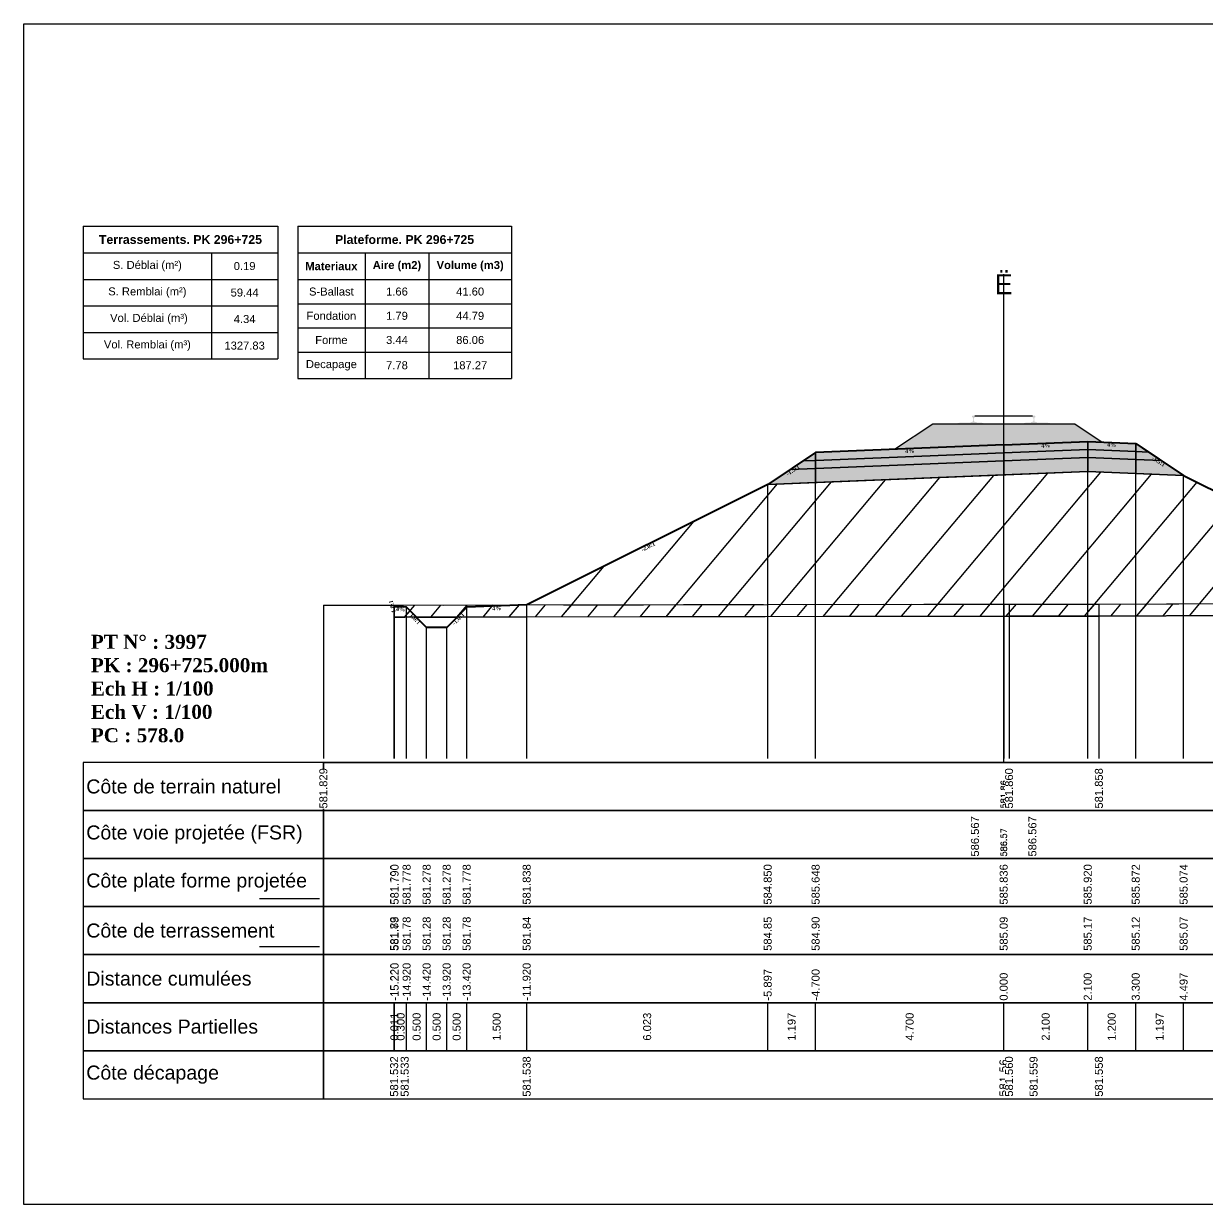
# Model space of a CAD drawing. Header units: millimetres. Extents: x 2762 to 3076, y 916 to 3305.
# Drawn here: x 2950.21 to 2979.79, y 3219.65 to 3249.15 of the extents above; entities that cross this region are included whole.
import ezdxf

# ---------------------------------------------------------------- set-up
doc = ezdxf.new("R2010")
doc.units = ezdxf.units.MM
doc.header["$LTSCALE"] = 2
doc.linetypes.add('CACHE', pattern=[9.525, 6.35, -3.175])
doc.linetypes.add('DASHED', pattern=[0.75, 0.5, -0.25])
for name, color, linetype in [('C-ANNO-TABL', 1, 'Continuous'), ('C-ANNO-TABL-TEXT', 150, 'Continuous'), ('C-ANNO-TABL-TITL', 150, 'Continuous'), ('C-ANNO-TABL-TTBL', 5, 'Continuous'), ('C-ROAD-CORR', 5, 'Continuous'), ('C-ROAD-SCTN', 7, 'Continuous')]:
    doc.layers.add(name, color=color, linetype=linetype)
doc.styles.add('ARIAL', font='arial.ttf')
doc.styles.add('C3D_Etiquette', font='romans.shx')
doc.styles.add('C3D_Profil_Travers', font='romans.shx')
doc.styles.get("Standard").update_dxf_attribs({"font": 'arial.ttf'})

msp = doc.modelspace()

# ---------------------------------------------------------------- hatches: boundary and pattern name
at = {"linetype": 'Continuous', "lineweight": -3}
h = msp.add_hatch(dxfattribs=at)
h.set_pattern_fill('GRAVEL', color=252, scale=0.009, style=0)
h.set_pattern_definition([(228.0128, (2972.136781, 3238.738762), (-1.8288, -2.0574), [0.030755, -3.0447435]), (184.96974, (2972.116207, 3238.715902), (2.743199999, 0.228600013), [0.0527764, -5.2248644]), (132.51045, (2972.063629, 3238.71133), (2.286, -2.5146), [0.0372133, -3.684125]), (267.2737, (2971.974475, 3238.65418), (0.2286, 4.572), [0.0480604, -4.7579794]), (292.83365, (2971.972189, 3238.606174), (-1.143, 2.7432), [0.047127, -4.6655827]), (357.2737, (2971.990477, 3238.56274), (-4.572, 0.2286), [0.0480604, -4.7579794]), (37.69424, (2972.038483, 3238.560454), (-2.9718, -2.286), [0.0635574, -6.2921804]), (72.25533, (2972.088775, 3238.599316), (1.6002, 5.0292), [0.0600048, -5.940473]), (121.42957, (2972.107063, 3238.656466), (-1.8288, 2.9718), [0.048223, -4.774099]), (175.23636, (2972.081917, 3238.697614), (2.5146, -0.2286), [0.055054, -2.697654]), (222.39744, (2972.027053, 3238.702186), (-2.7432, -2.5146), [0.071197, -7.0485095]), (138.81407, (2972.20079, 3238.651894), (-1.6002, 1.3716), [0.0243004, -2.405751]), (171.46923, (2972.182501, 3238.667896), (2.9718, -0.4572), [0.0462314, -4.5769175]), (225, (2972.13678, 3238.67475), (-3e-17, -0.2286), [0.032329, -0.29096]), (203.1986, (2972.12078, 3238.702186), (1.143, 0.4572), [0.01741, -1.723556]), (291.8014, (2972.104777, 3238.69533), (-0.2286, 0.6858), [0.024621, -1.206428]), (30.9638, (2972.11392, 3238.672468), (0.6858, 0.4572), [0.039989, -1.292967]), (161.565, (2972.14821, 3238.69304), (0.4572, -0.2286), [0.028916, -0.693981]), (16.38954, (2971.972189, 3238.695328), (2.286, 0.6858), [0.040508, -4.0102944]), (70.34618, (2972.011051, 3238.706758), (-0.9144, -2.5146), [0.033984, -3.3643994]), (293.1986, (2972.14821, 3238.738762), (-0.4572, 1.143), [0.034819, -1.7061465]), (343.61046, (2972.161927, 3238.706758), (-2.286, 0.6858), [0.040508, -4.0102944]), (339.44395, (2971.97219, 3238.553596), (-1.143, 0.4572), [0.039063, -1.914096]), (294.77514, (2972.008765, 3238.53988), (-1.143, 2.5146), [0.0327305, -3.2403234]), (66.8014, (2972.150497, 3238.510162), (0.4572, 1.143), [0.034819, -1.7061465]), (17.35402, (2972.164213, 3238.542166), (-2.9718, -0.9144), [0.0383204, -3.793714]), (69.44395, (2972.038483, 3238.510162), (-0.4572, -1.143), [0.0195316, -1.933628]), (101.3099, (2972.13678, 3238.51016), (-0.2286, 0.9144), [0.011656, -1.1539795]), (165.9638, (2972.134495, 3238.52159), (0.6858, -0.2286), [0.047127, -0.895415]), (186.009, (2972.088775, 3238.533022), (2.286, 0.2286), [0.043674, -4.323723]), (303.69, (2972.11392, 3238.651894), (-0.2286, 0.4572), [0.032969, -0.79126]), (353.15723, (2972.132209, 3238.624462), (3.8862, -0.4572), [0.05756, -5.698441]), (60.9454, (2972.18936, 3238.617604), (-0.9144, -1.6002), [0.023536, -2.330045]), (90, (2972.2008, 3238.63818), (-0.2286, 0.2286), [0.013716, -0.214884]), (120.25644, (2972.084203, 3238.53988), (0.9144, -1.6002), [0.031758, -3.1440547]), (48.0128, (2972.068201, 3238.567312), (1.8288, 2.0574), [0.06151, -3.0139886]), (0, (2972.10935, 3238.61303), (0.2286, 0.2286), [0.059436, -0.169164]), (325.30485, (2972.168785, 3238.613032), (2.286, -1.6002), [0.036145, -3.5783385]), (254.0546, (2972.198503, 3238.592458), (-0.2286, -0.9144), [0.033285, -1.6309485]), (207.64598, (2972.189359, 3238.560454), (-4.3434, -2.286), [0.054193, -5.365122]), (175.42608, (2972.141353, 3238.535308), (-2.9718, 0.2286), [0.0573327, -5.675926])])
h.paths.add_polyline_path([(2971.972, 3238.51), (2972.93, 3239.148), (2976.48, 3239.148), (2977.169, 3238.689), (2976.805, 3238.703)])
msp.add_hatch(color=254, dxfattribs=at).paths.add_polyline_path([(2973.487, 3238.967), (2973.487, 3239.152), (2973.602, 3239.173), (2973.95, 3239.173), (2973.95, 3239.178), (2973.876, 3239.178), (2973.876, 3239.188), (2973.877, 3239.189), (2973.879, 3239.19), (2973.88, 3239.19), (2973.9, 3239.192), (2973.903, 3239.192), (2973.906, 3239.194), (2973.934, 3239.204), (2973.937, 3239.205), (2973.938, 3239.207), (2973.939, 3239.208), (2973.94, 3239.212), (2973.941, 3239.219), (2973.942, 3239.228), (2973.943, 3239.239), (2973.943, 3239.263), (2973.942, 3239.278), (2973.942, 3239.285), (2973.941, 3239.291), (2973.94, 3239.295), (2973.94, 3239.297), (2973.939, 3239.301), (2973.938, 3239.302), (2973.937, 3239.304), (2973.936, 3239.305), (2973.935, 3239.306), (2973.919, 3239.311), (2973.917, 3239.313), (2973.916, 3239.314), (2973.915, 3239.316), (2973.915, 3239.318), (2973.915, 3239.336), (2973.916, 3239.341), (2973.917, 3239.343), (2973.919, 3239.345), (2973.921, 3239.347), (2973.924, 3239.348), (2973.925, 3239.348), (2973.929, 3239.349), (2973.933, 3239.35), (2973.936, 3239.35), (2973.94, 3239.35), (2973.945, 3239.35), (2973.948, 3239.35), (2973.951, 3239.35), (2973.955, 3239.35), (2973.958, 3239.35), (2973.962, 3239.35), (2973.967, 3239.35), (2973.97, 3239.35), (2973.974, 3239.349), (2973.978, 3239.348), (2973.979, 3239.348), (2973.981, 3239.347), (2973.984, 3239.345), (2973.986, 3239.343), (2973.987, 3239.341), (2973.987, 3239.336), (2973.987, 3239.318), (2973.987, 3239.316), (2973.987, 3239.314), (2973.986, 3239.313), (2973.984, 3239.311), (2973.968, 3239.306), (2973.967, 3239.305), (2973.965, 3239.304), (2973.964, 3239.302), (2973.964, 3239.301), (2973.963, 3239.297), (2973.962, 3239.295), (2973.962, 3239.291), (2973.961, 3239.285), (2973.96, 3239.278), (2973.96, 3239.263), (2973.96, 3239.239), (2973.961, 3239.228), (2973.962, 3239.219), (2973.963, 3239.212), (2973.964, 3239.208), (2973.965, 3239.207), (2973.966, 3239.205), (2973.968, 3239.204), (2973.997, 3239.194), (2974, 3239.192), (2974.003, 3239.192), (2974.023, 3239.19), (2974.024, 3239.19), (2974.025, 3239.189), (2974.026, 3239.188), (2974.026, 3239.178), (2973.952, 3239.178), (2973.952, 3239.173), (2974.156, 3239.173), (2974.288, 3239.142), (2975.122, 3239.142), (2975.253, 3239.173), (2975.457, 3239.173), (2975.457, 3239.178), (2975.383, 3239.178), (2975.383, 3239.188), (2975.384, 3239.189), (2975.386, 3239.19), (2975.387, 3239.19), (2975.407, 3239.192), (2975.41, 3239.192), (2975.413, 3239.194), (2975.441, 3239.204), (2975.444, 3239.205), (2975.445, 3239.207), (2975.446, 3239.208), (2975.447, 3239.212), (2975.448, 3239.219), (2975.449, 3239.228), (2975.45, 3239.239), (2975.45, 3239.263), (2975.449, 3239.278), (2975.449, 3239.285), (2975.448, 3239.291), (2975.447, 3239.295), (2975.447, 3239.297), (2975.446, 3239.301), (2975.445, 3239.302), (2975.444, 3239.304), (2975.443, 3239.305), (2975.442, 3239.306), (2975.426, 3239.311), (2975.424, 3239.313), (2975.423, 3239.314), (2975.422, 3239.316), (2975.422, 3239.318), (2975.422, 3239.336), (2975.423, 3239.341), (2975.424, 3239.343), (2975.426, 3239.345), (2975.428, 3239.347), (2975.431, 3239.348), (2975.432, 3239.348), (2975.436, 3239.349), (2975.44, 3239.35), (2975.443, 3239.35), (2975.447, 3239.35), (2975.452, 3239.35), (2975.455, 3239.35), (2975.458, 3239.35), (2975.462, 3239.35), (2975.465, 3239.35), (2975.469, 3239.35), (2975.474, 3239.35), (2975.477, 3239.35), (2975.481, 3239.349), (2975.485, 3239.348), (2975.486, 3239.348), (2975.488, 3239.347), (2975.491, 3239.345), (2975.493, 3239.343), (2975.494, 3239.341), (2975.494, 3239.336), (2975.494, 3239.318), (2975.494, 3239.316), (2975.494, 3239.314), (2975.493, 3239.313), (2975.491, 3239.311), (2975.475, 3239.306), (2975.474, 3239.305), (2975.472, 3239.304), (2975.471, 3239.302), (2975.471, 3239.301), (2975.47, 3239.297), (2975.469, 3239.295), (2975.469, 3239.291), (2975.468, 3239.285), (2975.467, 3239.278), (2975.467, 3239.263), (2975.467, 3239.239), (2975.468, 3239.228), (2975.469, 3239.219), (2975.47, 3239.212), (2975.471, 3239.208), (2975.472, 3239.207), (2975.473, 3239.205), (2975.475, 3239.204), (2975.504, 3239.194), (2975.507, 3239.192), (2975.51, 3239.192), (2975.53, 3239.19), (2975.531, 3239.19), (2975.532, 3239.189), (2975.533, 3239.188), (2975.533, 3239.178), (2975.459, 3239.178), (2975.459, 3239.173), (2975.807, 3239.173), (2975.922, 3239.152), (2975.922, 3238.967)])
h = msp.add_hatch(color=30, dxfattribs=at)
h.paths.add_polyline_path([(2978.005, 3238.255), (2978.005, 3238.455), (2978.324, 3238.443), (2978.643, 3238.23)])
h.paths.add_polyline_path([(2976.805, 3238.303), (2976.805, 3238.503), (2978.005, 3238.455), (2978.005, 3238.255)])
h.paths.add_polyline_path([(2974.705, 3238.219), (2974.705, 3238.419), (2976.805, 3238.503), (2976.805, 3238.303)])
h.paths.add_polyline_path([(2970.005, 3238.031), (2970.005, 3238.231), (2974.705, 3238.419), (2974.705, 3238.219)])
h.paths.add_polyline_path([(2969.366, 3238.006), (2969.685, 3238.219), (2970.005, 3238.231), (2970.005, 3238.031)])
h = msp.add_hatch(color=11, dxfattribs=at)
h.paths.add_polyline_path([(2978.005, 3238.455), (2978.005, 3238.655), (2978.324, 3238.443)])
h.paths.add_polyline_path([(2976.805, 3238.503), (2976.805, 3238.703), (2978.005, 3238.655), (2978.005, 3238.455)])
h.paths.add_polyline_path([(2974.705, 3238.419), (2974.705, 3238.619), (2976.805, 3238.703), (2976.805, 3238.503)])
h.paths.add_polyline_path([(2970.005, 3238.231), (2970.005, 3238.431), (2974.705, 3238.619), (2974.705, 3238.419)])
h.paths.add_polyline_path([(2969.685, 3238.219), (2970.005, 3238.431), (2970.005, 3238.231)])
h = msp.add_hatch(color=83, dxfattribs=at)
h.paths.add_polyline_path([(2978.005, 3237.905), (2978.005, 3238.255), (2978.643, 3238.23), (2979.201, 3237.858)])
h.paths.add_polyline_path([(2976.805, 3237.953), (2976.805, 3238.303), (2978.005, 3238.255), (2978.005, 3237.905)])
h.paths.add_polyline_path([(2974.705, 3237.869), (2974.705, 3238.219), (2976.805, 3238.303), (2976.805, 3237.953)])
h.paths.add_polyline_path([(2970.005, 3237.681), (2970.005, 3238.031), (2974.705, 3238.219), (2974.705, 3237.869)])
h.paths.add_polyline_path([(2968.808, 3237.634), (2969.366, 3238.006), (2970.005, 3238.031), (2970.005, 3237.681)])
h = msp.add_hatch(dxfattribs=at)
h.set_pattern_fill('_U', color=3, angle=50, style=0, pattern_type=0)
h.set_pattern_definition([(50, (2961.0418, 3234.319), (-0.766044, 0.642788), [])])
h.paths.add_polyline_path([(2961.042, 3234.319), (2961.285, 3234.562), (2962.785, 3234.622), (2968.808, 3237.634), (2976.805, 3237.953), (2979.201, 3237.858), (2985.41, 3234.754), (2985.41, 3234.454), (2981.418, 3234.36), (2977.084, 3234.342), (2974.838, 3234.344)])
h.paths.add_polyline_path([(2959.474, 3234.316), (2959.474, 3234.616), (2959.485, 3234.574), (2959.785, 3234.562), (2960.03, 3234.317)])
h = msp.add_hatch(dxfattribs=at)
h.set_pattern_fill('_U', color=150, scale=0.5, angle=50, style=0, pattern_type=0)
h.set_pattern_definition([(50, (2961.0418, 3234.319), (-0.383022, 0.321394), [])])
h.paths.add_polyline_path([(2961.042, 3234.319), (2961.285, 3234.562), (2962.785, 3234.622), (2974.838, 3234.644), (2977.084, 3234.642), (2981.418, 3234.66), (2985.41, 3234.754), (2985.41, 3234.454), (2981.418, 3234.36), (2977.084, 3234.342), (2974.838, 3234.344)])
h.paths.add_polyline_path([(2959.474, 3234.616), (2962.785, 3234.622), (2961.285, 3234.562), (2961.042, 3234.319), (2960.03, 3234.317), (2959.785, 3234.562), (2959.485, 3234.574)])
h.paths.add_polyline_path([(2959.474, 3234.316), (2959.474, 3234.616), (2959.485, 3234.574), (2959.785, 3234.562), (2960.03, 3234.317)])

# ---------------------------------------------------------------- linework, layer by layer
at = {"color": 7, "linetype": 'Continuous', "lineweight": -3}
for p, q in [((2974.705, 3230.684), (2974.705, 3242.884)), ((2957.704, 3230.684), (2991.706, 3230.684)), ((2959.474, 3223.484), (2959.474, 3224.684)), ((2959.485, 3223.484), (2959.485, 3224.684)), ((2959.485, 3223.484), (2959.485, 3224.684)), ((2959.785, 3223.484), (2959.785, 3224.684)), ((2959.785, 3223.484), (2959.785, 3224.684)), ((2960.285, 3223.484), (2960.285, 3224.684)), ((2960.285, 3223.484), (2960.285, 3224.684)), ((2960.785, 3223.484), (2960.785, 3224.684)), ((2960.785, 3223.484), (2960.785, 3224.684)), ((2961.285, 3223.484), (2961.285, 3224.684)), ((2961.285, 3223.484), (2961.285, 3224.684)), ((2962.785, 3223.484), (2962.785, 3224.684)), ((2962.785, 3223.484), (2962.785, 3224.684)), ((2968.808, 3223.484), (2968.808, 3224.684)), ((2968.808, 3223.484), (2968.808, 3224.684)), ((2970.005, 3223.484), (2970.005, 3224.684)), ((2970.005, 3223.484), (2970.005, 3224.684)), ((2974.705, 3223.484), (2974.705, 3224.684)), ((2974.705, 3223.484), (2974.705, 3224.684)), ((2976.805, 3223.484), (2976.805, 3224.684)), ((2976.805, 3223.484), (2976.805, 3224.684)), ((2978.005, 3223.484), (2978.005, 3224.684)), ((2978.005, 3223.484), (2978.005, 3224.684)), ((2979.201, 3223.484), (2979.201, 3224.684)), ((2979.201, 3223.484), (2979.201, 3224.684))]:
    msp.add_line(p, q, dxfattribs=at)
at = {"color": 251, "linetype": 'Continuous', "lineweight": -3}
for p, q in [((2971.972, 3238.51), (2972.93, 3239.148)), ((2972.93, 3239.148), (2976.48, 3239.148)), ((2976.48, 3239.148), (2977.169, 3238.689)), ((2970.005, 3238.431), (2974.705, 3238.619)), ((2976.805, 3238.703), (2971.972, 3238.51)), ((2974.705, 3238.619), (2976.805, 3238.703)), ((2974.705, 3238.419), (2974.705, 3238.619)), ((2974.705, 3238.619), (2974.705, 3238.419)), ((2976.805, 3238.503), (2974.705, 3238.419)), ((2977.169, 3238.689), (2976.805, 3238.703)), ((2976.805, 3238.503), (2976.805, 3238.703)), ((2976.805, 3238.703), (2978.005, 3238.655)), ((2976.805, 3238.703), (2976.805, 3238.503)), ((2978.005, 3238.455), (2976.805, 3238.503)), ((2978.005, 3238.455), (2978.005, 3238.655)), ((2978.005, 3238.655), (2978.324, 3238.443)), ((2978.005, 3238.655), (2978.005, 3238.455)), ((2969.685, 3238.219), (2970.005, 3238.431)), ((2970.005, 3238.231), (2969.685, 3238.219)), ((2970.005, 3238.231), (2970.005, 3238.431)), ((2970.005, 3238.431), (2970.005, 3238.231)), ((2974.705, 3238.419), (2970.005, 3238.231)), ((2978.324, 3238.443), (2978.005, 3238.455))]:
    msp.add_line(p, q, dxfattribs=at)
at = {"color": 53, "linetype": 'Continuous', "lineweight": -3}
for p, q in [((2974.705, 3238.419), (2976.805, 3238.503)), ((2976.805, 3238.303), (2976.805, 3238.503)), ((2976.805, 3238.503), (2978.005, 3238.455)), ((2976.805, 3238.503), (2976.805, 3238.303)), ((2969.366, 3238.006), (2969.685, 3238.219)), ((2969.685, 3238.219), (2970.005, 3238.231)), ((2970.005, 3238.231), (2974.705, 3238.419)), ((2970.005, 3238.031), (2970.005, 3238.231)), ((2970.005, 3238.231), (2970.005, 3238.031)), ((2974.705, 3238.219), (2970.005, 3238.031)), ((2970.005, 3238.031), (2974.705, 3238.219)), ((2974.705, 3238.219), (2974.705, 3238.419)), ((2974.705, 3238.419), (2974.705, 3238.219)), ((2976.805, 3238.303), (2974.705, 3238.219)), ((2974.705, 3238.219), (2976.805, 3238.303)), ((2974.705, 3237.869), (2974.705, 3238.219)), ((2974.705, 3238.219), (2974.705, 3237.869)), ((2978.005, 3238.255), (2976.805, 3238.303)), ((2976.805, 3237.953), (2976.805, 3238.303)), ((2976.805, 3238.303), (2978.005, 3238.255)), ((2976.805, 3238.303), (2976.805, 3237.953)), ((2978.005, 3238.255), (2978.005, 3238.455)), ((2978.005, 3238.455), (2978.324, 3238.443)), ((2978.005, 3238.455), (2978.005, 3238.255)), ((2978.643, 3238.23), (2978.005, 3238.255)), ((2978.005, 3237.905), (2978.005, 3238.255)), ((2978.005, 3238.255), (2978.643, 3238.23)), ((2978.005, 3238.255), (2978.005, 3237.905)), ((2978.324, 3238.443), (2978.643, 3238.23)), ((2978.643, 3238.23), (2979.201, 3237.858)), ((2968.808, 3237.634), (2969.366, 3238.006)), ((2970.005, 3238.031), (2969.366, 3238.006)), ((2969.366, 3238.006), (2970.005, 3238.031)), ((2970.005, 3237.681), (2970.005, 3238.031)), ((2970.005, 3238.031), (2970.005, 3237.681)), ((2976.805, 3237.953), (2974.705, 3237.869)), ((2978.005, 3237.905), (2976.805, 3237.953)), ((2979.201, 3237.858), (2978.005, 3237.905)), ((2970.005, 3237.681), (2968.808, 3237.634)), ((2974.705, 3237.869), (2970.005, 3237.681))]:
    msp.add_line(p, q, dxfattribs=at)
at = {"color": 253, "linetype": 'Continuous', "lineweight": -3}
for p, q in [((2968.808, 3237.634), (2976.805, 3237.953)), ((2976.805, 3237.953), (2979.201, 3237.858)), ((2962.785, 3234.622), (2968.808, 3237.634)), ((2979.201, 3237.858), (2985.41, 3234.754)), ((2962.785, 3234.622), (2974.838, 3234.644)), ((2974.838, 3234.644), (2977.084, 3234.642)), ((2977.084, 3234.642), (2981.418, 3234.66)), ((2959.474, 3234.616), (2962.785, 3234.622)), ((2959.485, 3234.574), (2959.474, 3234.616)), ((2959.474, 3234.316), (2959.474, 3234.616)), ((2959.474, 3234.616), (2959.485, 3234.574)), ((2959.474, 3234.316), (2959.474, 3234.616)), ((2959.474, 3234.616), (2959.485, 3234.574)), ((2959.785, 3234.562), (2959.485, 3234.574)), ((2959.485, 3234.574), (2959.785, 3234.562)), ((2959.485, 3234.574), (2959.785, 3234.562)), ((2960.03, 3234.317), (2959.785, 3234.562)), ((2959.785, 3234.562), (2960.03, 3234.317)), ((2959.785, 3234.562), (2960.03, 3234.317)), ((2961.042, 3234.319), (2961.285, 3234.562)), ((2961.285, 3234.562), (2961.042, 3234.319)), ((2961.042, 3234.319), (2961.285, 3234.562)), ((2961.285, 3234.562), (2962.785, 3234.622)), ((2962.785, 3234.622), (2961.285, 3234.562)), ((2961.285, 3234.562), (2962.785, 3234.622)), ((2981.418, 3234.36), (2977.084, 3234.342)), ((2981.418, 3234.36), (2977.084, 3234.342)), ((2960.03, 3234.317), (2959.474, 3234.316)), ((2960.03, 3234.317), (2959.474, 3234.316)), ((2961.042, 3234.319), (2960.03, 3234.317)), ((2960.03, 3234.317), (2961.042, 3234.319)), ((2960.285, 3234.062), (2960.03, 3234.317)), ((2960.785, 3234.062), (2960.285, 3234.062)), ((2961.042, 3234.319), (2960.785, 3234.062)), ((2974.838, 3234.344), (2961.042, 3234.319)), ((2974.838, 3234.344), (2961.042, 3234.319)), ((2977.084, 3234.342), (2974.838, 3234.344)), ((2977.084, 3234.342), (2974.838, 3234.344))]:
    msp.add_line(p, q, dxfattribs=at)
at = {"color": 8, "linetype": 'CACHE', "lineweight": -3}
for p, q in [((2976.805, 3230.784), (2976.805, 3237.953)), ((2978.005, 3230.784), (2978.005, 3237.905)), ((2968.808, 3230.784), (2968.808, 3237.634)), ((2970.005, 3230.784), (2970.005, 3237.681)), ((2974.705, 3230.784), (2974.705, 3237.869)), ((2974.705, 3230.784), (2974.705, 3237.869)), ((2979.201, 3230.784), (2979.201, 3237.858)), ((2959.474, 3230.784), (2959.474, 3234.616)), ((2959.485, 3230.784), (2959.485, 3234.574)), ((2959.785, 3230.784), (2959.785, 3234.562)), ((2961.285, 3230.784), (2961.285, 3234.562)), ((2962.785, 3230.784), (2962.785, 3234.622)), ((2960.285, 3230.784), (2960.285, 3234.062)), ((2960.785, 3230.784), (2960.785, 3234.062))]:
    msp.add_line(p, q, dxfattribs=at)
at = {"color": 105, "linetype": 'DASHED', "lineweight": -3, "ltscale": 2}
for p, q in [((2957.705, 3234.613), (2974.705, 3234.644)), ((2974.705, 3234.644), (2974.838, 3234.644)), ((2974.838, 3234.644), (2977.084, 3234.642)), ((2977.084, 3234.642), (2981.418, 3234.66))]:
    msp.add_line(p, q, dxfattribs=at)
at = {"color": 98, "linetype": 'CACHE', "lineweight": -3}
for p, q in [((2974.705, 3234.644), (2974.705, 3230.784)), ((2974.838, 3234.644), (2974.838, 3230.784)), ((2957.705, 3234.613), (2957.705, 3230.784)), ((2977.084, 3234.642), (2977.084, 3230.784))]:
    msp.add_line(p, q, dxfattribs=at)
at = {"color": 6, "linetype": 'Continuous', "lineweight": -3}
for p, q in [((2977.084, 3234.342), (2981.418, 3234.36)), ((2959.474, 3234.316), (2959.737, 3234.317)), ((2959.737, 3234.317), (2962.785, 3234.322)), ((2962.785, 3234.322), (2974.705, 3234.344)), ((2974.705, 3234.344), (2974.838, 3234.344)), ((2974.838, 3234.344), (2975.452, 3234.343)), ((2975.452, 3234.343), (2977.084, 3234.342))]:
    msp.add_line(p, q, dxfattribs=at)
at = {"color": 154, "linetype": 'Continuous', "lineweight": -3}
msp.add_line((2956.104, 3227.284), (2957.604, 3227.284), dxfattribs=at)
at = {"color": 1, "linetype": 'Continuous', "lineweight": -3}
msp.add_line((2956.104, 3226.084), (2957.604, 3226.084), dxfattribs=at)
at = {"color": 7, "linetype": 'Continuous', "lineweight": -3}
for points in [[(2957.704, 3229.484), (2957.704, 3230.684), (2951.704, 3230.684), (2951.704, 3229.484)], [(2957.704, 3229.484), (2991.706, 3229.484), (2991.706, 3230.684), (2957.704, 3230.684)], [(2957.704, 3228.284), (2957.704, 3229.484), (2951.704, 3229.484), (2951.704, 3228.284)], [(2957.704, 3228.284), (2991.706, 3228.284), (2991.706, 3229.484), (2957.704, 3229.484)], [(2957.704, 3227.084), (2957.704, 3228.284), (2951.704, 3228.284), (2951.704, 3227.084)], [(2957.704, 3227.084), (2991.706, 3227.084), (2991.706, 3228.284), (2957.704, 3228.284)], [(2957.704, 3225.884), (2957.704, 3227.084), (2951.704, 3227.084), (2951.704, 3225.884)], [(2957.704, 3225.884), (2991.706, 3225.884), (2991.706, 3227.084), (2957.704, 3227.084)], [(2957.704, 3224.684), (2957.704, 3225.884), (2951.704, 3225.884), (2951.704, 3224.684)], [(2957.704, 3224.684), (2991.706, 3224.684), (2991.706, 3225.884), (2957.704, 3225.884)], [(2957.704, 3223.484), (2957.704, 3224.684), (2951.704, 3224.684), (2951.704, 3223.484)], [(2957.704, 3223.484), (2991.706, 3223.484), (2991.706, 3224.684), (2957.704, 3224.684)], [(2957.704, 3222.284), (2957.704, 3223.484), (2951.704, 3223.484), (2951.704, 3222.284)], [(2957.704, 3222.284), (2991.706, 3222.284), (2991.706, 3223.484), (2957.704, 3223.484)]]:
    msp.add_3dface(points, dxfattribs=at)
at = {"layer": 'C-ANNO-TABL', "color": 7, "linetype": 'Continuous', "lineweight": -3}
for p, q in [((2951.704, 3243.419), (2954.908, 3243.419)), ((2954.908, 3243.419), (2956.563, 3243.419)), ((2954.908, 3243.419), (2954.908, 3242.757)), ((2957.063, 3243.416), (2958.745, 3243.416)), ((2958.745, 3243.416), (2960.341, 3243.416)), ((2958.745, 3243.416), (2958.745, 3242.754)), ((2960.341, 3243.416), (2962.403, 3243.416)), ((2960.341, 3243.416), (2960.341, 3242.754)), ((2951.704, 3242.757), (2954.908, 3242.757)), ((2954.908, 3242.757), (2956.563, 3242.757)), ((2954.908, 3242.757), (2954.908, 3242.095)), ((2957.063, 3242.754), (2958.745, 3242.754)), ((2958.745, 3242.754), (2960.341, 3242.754)), ((2958.745, 3242.754), (2958.745, 3242.147)), ((2960.341, 3242.754), (2962.403, 3242.754)), ((2960.341, 3242.754), (2960.341, 3242.147)), ((2951.704, 3242.095), (2954.908, 3242.095)), ((2954.908, 3242.095), (2956.563, 3242.095)), ((2954.908, 3242.095), (2954.908, 3241.432)), ((2957.063, 3242.147), (2958.745, 3242.147)), ((2958.745, 3242.147), (2960.341, 3242.147)), ((2958.745, 3242.147), (2958.745, 3241.543)), ((2960.341, 3242.147), (2962.403, 3242.147)), ((2960.341, 3242.147), (2960.341, 3241.543)), ((2957.063, 3241.543), (2958.745, 3241.543)), ((2958.745, 3241.543), (2960.341, 3241.543)), ((2958.745, 3241.543), (2958.745, 3240.939)), ((2960.341, 3241.543), (2962.403, 3241.543)), ((2960.341, 3241.543), (2960.341, 3240.939)), ((2951.704, 3241.432), (2954.908, 3241.432)), ((2954.908, 3241.432), (2956.563, 3241.432)), ((2954.908, 3241.432), (2954.908, 3240.77)), ((2957.063, 3240.939), (2958.745, 3240.939)), ((2958.745, 3240.939), (2960.341, 3240.939)), ((2958.745, 3240.939), (2958.745, 3240.28)), ((2960.341, 3240.939), (2962.403, 3240.939)), ((2960.341, 3240.939), (2960.341, 3240.28))]:
    msp.add_line(p, q, dxfattribs=at)
at = {"layer": 'C-ANNO-TABL-TTBL', "color": 7, "linetype": 'Continuous', "lineweight": -3}
for p, q in [((2951.704, 3244.084), (2956.563, 3244.084)), ((2951.704, 3244.084), (2951.704, 3243.419)), ((2956.563, 3244.084), (2956.563, 3243.419)), ((2957.063, 3244.084), (2962.403, 3244.084)), ((2957.063, 3244.084), (2957.063, 3243.416)), ((2962.403, 3244.084), (2962.403, 3243.416)), ((2951.704, 3243.419), (2951.704, 3242.757)), ((2956.563, 3243.419), (2956.563, 3242.757)), ((2957.063, 3243.416), (2957.063, 3242.754)), ((2962.403, 3243.416), (2962.403, 3242.754)), ((2951.704, 3242.757), (2951.704, 3242.095)), ((2956.563, 3242.757), (2956.563, 3242.095)), ((2957.063, 3242.754), (2957.063, 3242.147)), ((2962.403, 3242.754), (2962.403, 3242.147)), ((2951.704, 3242.095), (2951.704, 3241.432)), ((2956.563, 3242.095), (2956.563, 3241.432)), ((2957.063, 3242.147), (2957.063, 3241.543)), ((2962.403, 3242.147), (2962.403, 3241.543)), ((2957.063, 3241.543), (2957.063, 3240.939)), ((2962.403, 3241.543), (2962.403, 3240.939)), ((2951.704, 3241.432), (2951.704, 3240.77)), ((2956.563, 3241.432), (2956.563, 3240.77)), ((2957.063, 3240.939), (2957.063, 3240.28)), ((2962.403, 3240.939), (2962.403, 3240.28)), ((2951.704, 3240.77), (2954.908, 3240.77)), ((2954.908, 3240.77), (2956.563, 3240.77)), ((2957.063, 3240.28), (2958.745, 3240.28)), ((2958.745, 3240.28), (2960.341, 3240.28)), ((2960.341, 3240.28), (2962.403, 3240.28))]:
    msp.add_line(p, q, dxfattribs=at)
at = {"layer": 'C-ROAD-CORR', "color": 1, "linetype": 'Continuous', "lineweight": 40}
for p, q in [((2974.705, 3238.619), (2970.005, 3238.431)), ((2974.705, 3238.619), (2976.805, 3238.703)), ((2976.805, 3238.703), (2978.005, 3238.655)), ((2978.005, 3238.655), (2979.201, 3237.858)), ((2970.005, 3238.431), (2968.808, 3237.634)), ((2968.808, 3237.634), (2962.785, 3234.622)), ((2979.201, 3237.858), (2985.41, 3234.754)), ((2959.485, 3234.574), (2959.474, 3234.616)), ((2959.785, 3234.562), (2959.485, 3234.574)), ((2960.285, 3234.062), (2959.785, 3234.562)), ((2961.285, 3234.562), (2960.785, 3234.062)), ((2962.785, 3234.622), (2961.285, 3234.562)), ((2960.785, 3234.062), (2960.285, 3234.062))]:
    msp.add_line(p, q, dxfattribs=at)
at = {"layer": 'C-ROAD-CORR', "color": 102, "linetype": 'Continuous', "lineweight": -3, "ltscale": 0.5}
for p, q in [((2974.705, 3237.869), (2976.805, 3237.953)), ((2976.805, 3237.953), (2978.005, 3237.905)), ((2978.005, 3237.905), (2979.201, 3237.858)), ((2970.005, 3237.681), (2968.808, 3237.634)), ((2974.705, 3237.869), (2970.005, 3237.681))]:
    msp.add_line(p, q, dxfattribs=at)
at = {"layer": 'C-ROAD-CORR', "color": 1, "linetype": 'Continuous', "lineweight": -3}
for p, q in [((2960.285, 3234.062), (2959.785, 3234.562)), ((2961.285, 3234.562), (2960.785, 3234.062))]:
    msp.add_line(p, q, dxfattribs=at)
at = {"layer": 'C-ROAD-SCTN', "color": 140, "linetype": 'Continuous', "lineweight": -3}
for p, q in [((2971.972, 3238.51), (2972.93, 3239.148)), ((2972.93, 3239.148), (2972.973, 3239.148)), ((2972.973, 3239.148), (2974.705, 3239.148)), ((2974.705, 3239.148), (2976.436, 3239.148)), ((2976.436, 3239.148), (2976.48, 3239.148)), ((2976.48, 3239.148), (2977.169, 3238.689))]:
    msp.add_line(p, q, dxfattribs=at)
at = {"layer": 'C-ROAD-SCTN', "color": 154, "linetype": 'Continuous', "lineweight": -3}
for p, q in [((2973.987, 3239.35), (2974.705, 3239.35)), ((2974.705, 3239.35), (2975.422, 3239.35)), ((2970.005, 3238.431), (2974.705, 3238.619)), ((2974.705, 3238.619), (2976.805, 3238.703)), ((2976.805, 3238.703), (2978.005, 3238.655)), ((2978.005, 3238.655), (2979.201, 3237.858)), ((2968.808, 3237.634), (2970.005, 3238.431)), ((2962.785, 3234.622), (2968.808, 3237.634)), ((2979.201, 3237.858), (2985.41, 3234.754)), ((2959.474, 3234.616), (2959.485, 3234.574)), ((2959.485, 3234.574), (2959.785, 3234.562)), ((2959.785, 3234.562), (2960.285, 3234.062)), ((2960.785, 3234.062), (2961.285, 3234.562)), ((2961.285, 3234.562), (2962.785, 3234.622)), ((2960.285, 3234.062), (2960.785, 3234.062))]:
    msp.add_line(p, q, dxfattribs=at)
at = {"layer": 'C-ROAD-SCTN', "color": 1, "linetype": 'Continuous', "lineweight": -3}
for p, q in [((2974.705, 3237.869), (2976.805, 3237.953)), ((2976.805, 3237.953), (2978.005, 3237.905)), ((2978.005, 3237.905), (2979.201, 3237.858)), ((2962.785, 3234.622), (2968.808, 3237.634)), ((2968.808, 3237.634), (2970.005, 3237.681)), ((2970.005, 3237.681), (2974.705, 3237.869)), ((2979.201, 3237.858), (2985.41, 3234.754)), ((2959.474, 3234.616), (2959.485, 3234.574)), ((2959.485, 3234.574), (2959.785, 3234.562)), ((2959.785, 3234.562), (2960.285, 3234.062)), ((2960.785, 3234.062), (2961.285, 3234.562)), ((2961.285, 3234.562), (2962.785, 3234.622)), ((2960.285, 3234.062), (2960.785, 3234.062))]:
    msp.add_line(p, q, dxfattribs=at)

# ---------------------------------------------------------------- texts
at = {"color": 7, "linetype": 'Continuous', "lineweight": -3}
for s, insert, char_height, attachment_point, style in [('{\\fWingdings|b0|i0|c2|p0;Ë}', (2974.705, 3242.384), 0.5, 8, 'C3D_Profil_Travers'), ('{\\fTimes New Roman|b1|i0|c0|p18;PT N° : 3997\\PPK : 296+725.000m\\PEch H : 1/100\\PEch V : 1/100\\PPC : 578.0}', (2951.893, 3231.184), 0.35, 7, 'C3D_Profil_Travers'), ('{\\fArial|b0|i0|c0|p34;Côte de terrain naturel}', (2951.779, 3230.084), 0.35, 4, 'C3D_Etiquette'), ('{\\fArial|b0|i0|c0|p34;Côte plate forme projetée}', (2951.779, 3227.684), 0.35, 4, 'C3D_Etiquette'), ('{\\fArial|b0|i0|c0|p34;Côte de terrassement}', (2951.779, 3226.484), 0.35, 4, 'C3D_Etiquette'), ('{\\fArial|b0|i0|c0|p34;Distance cumulées}', (2951.779, 3225.284), 0.35, 4, 'C3D_Etiquette'), ('{\\fArial|b0|i0|c0|p34;Distances Partielles}', (2951.779, 3224.084), 0.35, 4, 'C3D_Etiquette'), ('{\\fArial|b0|i0|c0|p34;Côte décapage}', (2951.779, 3222.884), 0.35, 4, 'C3D_Etiquette')]:
    msp.add_mtext(s, dxfattribs=dict(at, insert=insert, char_height=char_height, attachment_point=attachment_point, style=style))
at = {"color": 7, "linetype": 'Continuous', "lineweight": -3, "char_height": 0.1, "style": 'C3D_Etiquette'}
for s, insert, width, attachment_point, rotation in [('{\\fTimes New Roman|b1|i0|c0|p18;4%}', (2972.355, 3238.521), 0.42071, 2, 2.2906), ('{\\fTimes New Roman|b1|i0|c0|p18;4%}', (2975.755, 3238.657), 0.37094, 2, 2.2906), ('{\\fTimes New Roman|b1|i0|c0|p18;4%}', (2977.404, 3238.675), 0.42071, 2, 357.7094), ('{\\fTimes New Roman|b1|i0|c0|p18;-1.5:1}', (2978.601, 3238.253), 0.34598, 2, 326.3099), ('{\\fTimes New Roman|b1|i0|c0|p18;-1.5:1}', (2969.408, 3238.029), 0.34598, 2, 33.6901), ('{\\fTimes New Roman|b1|i0|c0|p18;-2.0:1}', (2965.798, 3236.124), 0.34598, 2, 26.5651), ('{\\fTimes New Roman|b1|i0|c0|p18;1.0:1}', (2959.476, 3234.594), 0.29446, 8, 104.0362), ('{\\fTimes New Roman|b1|i0|c0|p18;4%}', (2959.635, 3234.564), 0.37094, 2, 357.7094), ('{\\fTimes New Roman|b1|i0|c0|p18;1.0:1}', (2960.032, 3234.309), 0.29001, 2, 315), ('{\\fTimes New Roman|b1|i0|c0|p18;-1.0:1}', (2961.038, 3234.309), 0.34598, 2, 45), ('{\\fTimes New Roman|b1|i0|c0|p18;4%}', (2962.035, 3234.588), 0.42071, 2, 2.2906)]:
    msp.add_mtext(s, dxfattribs=dict(at, insert=insert, width=width, attachment_point=attachment_point, rotation=rotation))
at = {"color": 7, "linetype": 'Continuous', "lineweight": -3, "rotation": 90, "style": 'C3D_Profil_Travers'}
for s, insert, char_height, attachment_point in [('581.86', (2974.705, 3229.534), 0.15, 4), ('586.57', (2974.705, 3228.334), 0.15, 4), ('{\\fArial|b0|i0|c0|p34;581.83}', (2959.474, 3225.979), 0.2, 4), ('{\\fArial|b0|i0|c0|p34;581.79}', (2959.485, 3225.979), 0.2, 4), ('{\\fArial|b0|i0|c0|p34;581.78}', (2959.785, 3225.979), 0.2, 4), ('{\\fArial|b0|i0|c0|p34;581.28}', (2960.285, 3225.979), 0.2, 4), ('{\\fArial|b0|i0|c0|p34;581.28}', (2960.785, 3225.979), 0.2, 4), ('{\\fArial|b0|i0|c0|p34;581.78}', (2961.285, 3225.979), 0.2, 4), ('{\\fArial|b0|i0|c0|p34;581.84}', (2962.785, 3225.979), 0.2, 4), ('{\\fArial|b0|i0|c0|p34;584.85}', (2968.808, 3225.979), 0.2, 4), ('{\\fArial|b0|i0|c0|p34;584.90}', (2970.005, 3225.979), 0.2, 4), ('{\\fArial|b0|i0|c0|p34;585.09}', (2974.705, 3225.979), 0.2, 4), ('{\\fArial|b0|i0|c0|p34;585.17}', (2976.805, 3225.979), 0.2, 4), ('{\\fArial|b0|i0|c0|p34;585.12}', (2978.005, 3225.979), 0.2, 4), ('{\\fArial|b0|i0|c0|p34;585.07}', (2979.201, 3225.979), 0.2, 4), ('{\\fArial|b0|i0|c0|p34;0.011}', (2959.48, 3224.084), 0.2, 5), ('{\\fArial|b0|i0|c0|p34;0.300}', (2959.635, 3224.084), 0.2, 5), ('{\\fArial|b0|i0|c0|p34;0.500}', (2960.035, 3224.084), 0.2, 5), ('{\\fArial|b0|i0|c0|p34;0.500}', (2960.535, 3224.084), 0.2, 5), ('{\\fArial|b0|i0|c0|p34;0.500}', (2961.035, 3224.084), 0.2, 5), ('{\\fArial|b0|i0|c0|p34;1.500}', (2962.035, 3224.084), 0.2, 5), ('{\\fArial|b0|i0|c0|p34;6.023}', (2965.796, 3224.084), 0.2, 5), ('{\\fArial|b0|i0|c0|p34;1.197}', (2969.406, 3224.084), 0.2, 5), ('{\\fArial|b0|i0|c0|p34;4.700}', (2972.355, 3224.084), 0.2, 5), ('{\\fArial|b0|i0|c0|p34;2.100}', (2975.755, 3224.084), 0.2, 5), ('{\\fArial|b0|i0|c0|p34;1.200}', (2977.405, 3224.084), 0.2, 5), ('{\\fArial|b0|i0|c0|p34;1.197}', (2978.603, 3224.084), 0.2, 5), ('581.56', (2974.705, 3222.334), 0.2, 4)]:
    msp.add_mtext(s, dxfattribs=dict(at, insert=insert, char_height=char_height, attachment_point=attachment_point))
at = {"color": 7, "linetype": 'Continuous', "lineweight": -3, "insert": (2951.779, 3228.884), "char_height": 0.35, "attachment_point": 4}
msp.add_mtext('{\\fArial|b0|i0|c0|p34;Côte voie projetée (FSR)}', dxfattribs=at)
at = {"layer": 'C-ANNO-TABL-TEXT', "color": 7, "linetype": 'Continuous', "lineweight": -3, "char_height": 0.2, "attachment_point": 5, "style": 'ARIAL'}
for s, insert in [('{\\fArial|b0|i0|c0|p34;\\C7;0.19}', (2955.736, 3243.088)), ('{\\fArial|b0|i0|c0|p34;\\C7;59.44}', (2955.736, 3242.426)), ('{\\fArial|b0|i0|c0|p34;\\C7;S-Ballast}', (2957.904, 3242.451)), ('{\\fArial|b0|i0|c0|p34;\\C7;1.66}', (2959.543, 3242.451)), ('{\\C18;\\c0;41.60}', (2961.372, 3242.451)), ('{\\fArial|b0|i0|c0|p34;\\C7;4.34}', (2955.736, 3241.764)), ('{\\fArial|b0|i0|c0|p34;\\C7;Fondation}', (2957.904, 3241.845)), ('{\\fArial|b0|i0|c0|p34;\\C7;1.79}', (2959.543, 3241.845)), ('{\\C18;\\c0;44.79}', (2961.372, 3241.845)), ('{\\fArial|b0|i0|c0|p34;\\C7;1327.83}', (2955.736, 3241.101)), ('{\\fArial|b0|i0|c0|p34;\\C7;Forme}', (2957.904, 3241.241)), ('{\\fArial|b0|i0|c0|p34;\\C7;3.44}', (2959.543, 3241.241)), ('{\\C18;\\c0;86.06}', (2961.372, 3241.241)), ('{\\fArial|b0|i0|c0|p34;\\C7;Decapage}', (2957.904, 3240.609)), ('{\\fArial|b0|i0|c0|p34;\\C7;7.78}', (2959.543, 3240.609)), ('{\\C18;\\c0;187.27}', (2961.372, 3240.609))]:
    msp.add_mtext(s, dxfattribs=dict(at, insert=insert))
at = {"layer": 'C-ANNO-TABL-TITL', "color": 7, "linetype": 'Continuous', "lineweight": -3, "attachment_point": 5, "style": 'ARIAL'}
for s, insert, char_height in [('{\\fArial|b1|i0|c0|p34;\\C7;Terrassements. PK 296+725}', (2954.133, 3243.751), 0.22), ('{\\fArial|b1|i0|c0|p34;\\C18;\\c0;Plateforme. PK 296+725}', (2959.733, 3243.75), 0.22), ('{\\fArial|b0|i0|c0|p34;\\C7;S. Déblai (m²) }', (2953.306, 3243.088), 0.2), ('{\\fArial|b1|i0|c0|p34;\\C7;Aire (m2)}', (2959.543, 3243.085), 0.2), ('{\\fArial|b1|i0|c0|p34;\\C7;Volume (m3)}', (2961.372, 3243.085), 0.2), ('{\\fArial|b1|i0|c0|p34;\\C7;Materiaux   }', (2957.904, 3243.085), 0.2), ('{\\fArial|b0|i0|c0|p34;\\C7;S. Remblai (m²) }', (2953.306, 3242.426), 0.2), ('{\\fArial|b0|i0|c0|p34;\\C7; Vol. Déblai (m³) }', (2953.306, 3241.764), 0.2), ('{\\fArial|b0|i0|c0|p34;\\C7;Vol. Remblai (m³)}', (2953.306, 3241.101), 0.2)]:
    msp.add_mtext(s, dxfattribs=dict(at, insert=insert, char_height=char_height))

# ---------------------------------------------------------------- next in the draw order: texts
at = {"color": 7, "linetype": 'Continuous', "lineweight": -3, "char_height": 0.2, "attachment_point": 4, "rotation": 90, "style": 'C3D_Profil_Travers', "bg_fill": 3, "box_fill_scale": 1.000375, "bg_fill_color": 256, "bg_fill_true_color": 13158600, "bg_fill_transparency": 0}
for s, insert, width in [('{\\fArial|b0|i0|c0|p34;581.829}', (2957.705, 3229.534), 0.99595), ('{\\fArial|b0|i0|c0|p34;581.860}', (2974.838, 3229.534), 0.99484), ('{\\fArial|b0|i0|c0|p34;581.858}', (2977.084, 3229.534), 0.99595), ('{\\fArial|b0|i0|c0|p34;586.567}', (2973.987, 3228.334), 0.99553), ('{\\fArial|b0|i0|c0|p34;586.567}', (2975.422, 3228.334), 0.99553), ('{\\fArial|b0|i0|c0|p34;585.074}', (2979.201, 3227.134), 0.99471), ('{\\fArial|b0|i0|c0|p34;581.832}', (2959.474, 3227.134), 0.99347), ('{\\fArial|b0|i0|c0|p34;581.278}', (2960.285, 3227.134), 0.99595), ('{\\fArial|b0|i0|c0|p34;581.278}', (2960.785, 3227.134), 0.99595), ('{\\fArial|b0|i0|c0|p34;581.778}', (2961.285, 3227.134), 0.99595), ('{\\fArial|b0|i0|c0|p34;581.838}', (2962.785, 3227.134), 0.99595), ('{\\fArial|b0|i0|c0|p34;584.850}', (2968.808, 3227.134), 0.99484), ('{\\fArial|b0|i0|c0|p34;585.648}', (2970.005, 3227.134), 0.99595), ('{\\fArial|b0|i0|c0|p34;585.836}', (2974.705, 3227.134), 0.99539), ('{\\fArial|b0|i0|c0|p34;585.920}', (2976.805, 3227.134), 0.99484), ('{\\fArial|b0|i0|c0|p34;585.872}', (2978.005, 3227.134), 0.99347), ('{\\fArial|b0|i0|c0|p34;\\C256;-15.230}', (2959.474, 3224.734), 0.93463), ('{\\fArial|b0|i0|c0|p34;\\C256;-14.420}', (2960.285, 3224.734), 0.93463), ('{\\fArial|b0|i0|c0|p34;\\C256;-13.920}', (2960.785, 3224.734), 0.93463), ('{\\fArial|b0|i0|c0|p34;\\C256;-13.420}', (2961.285, 3224.734), 0.93463), ('{\\fArial|b0|i0|c0|p34;\\C256;-11.920}', (2962.785, 3224.734), 0.93463), ('{\\fArial|b0|i0|c0|p34;\\C256;-5.897}', (2968.808, 3224.734), 0.77838), ('{\\fArial|b0|i0|c0|p34;\\C256;-4.700}', (2970.005, 3224.734), 0.77769), ('{\\fArial|b0|i0|c0|p34;\\C256;0.000}', (2974.705, 3224.734), 0.68096), ('{\\fArial|b0|i0|c0|p34;\\C256;2.100}', (2976.805, 3224.734), 0.6844), ('{\\fArial|b0|i0|c0|p34;\\C256;3.300}', (2978.005, 3224.734), 0.68082), ('{\\fArial|b0|i0|c0|p34;\\C256;4.497}', (2979.201, 3224.734), 0.68978), ('{\\fArial|b0|i0|c0|p34;581.532}', (2959.474, 3222.334), 0.99347), ('{\\fArial|b0|i0|c0|p34;581.538}', (2962.785, 3222.334), 0.99595), ('{\\fArial|b0|i0|c0|p34;581.560}', (2974.838, 3222.334), 0.99484), ('{\\fArial|b0|i0|c0|p34;581.559}', (2975.452, 3222.334), 0.99595), ('{\\fArial|b0|i0|c0|p34;581.558}', (2977.084, 3222.334), 0.99595)]:
    msp.add_mtext(s, dxfattribs=dict(at, insert=insert, width=width))

# ---------------------------------------------------------------- next in the draw order: texts
for s, insert, width in [('{\\fArial|b0|i0|c0|p34;581.790}', (2959.485, 3227.134), 0.99484), ('{\\fArial|b0|i0|c0|p34;\\C256;-15.220}', (2959.485, 3224.734), 0.93463), ('{\\fArial|b0|i0|c0|p34;581.533}', (2959.737, 3222.334), 0.99553)]:
    msp.add_mtext(s, dxfattribs=dict(at, insert=insert, width=width))

# ---------------------------------------------------------------- next in the draw order: texts
for s, insert, width in [('{\\fArial|b0|i0|c0|p34;581.778}', (2959.785, 3227.134), 0.99595), ('{\\fArial|b0|i0|c0|p34;\\C256;-14.920}', (2959.785, 3224.734), 0.93463)]:
    msp.add_mtext(s, dxfattribs=dict(at, insert=insert, width=width))

# ---------------------------------------------------------------- next in the draw order: linework, layer by layer
msp.add_lwpolyline([(2950.215, 3249.145), (2999.215, 3249.145), (2999.215, 3219.645), (2950.215, 3219.645)], close=True)

doc.saveas('drawing.dxf')
